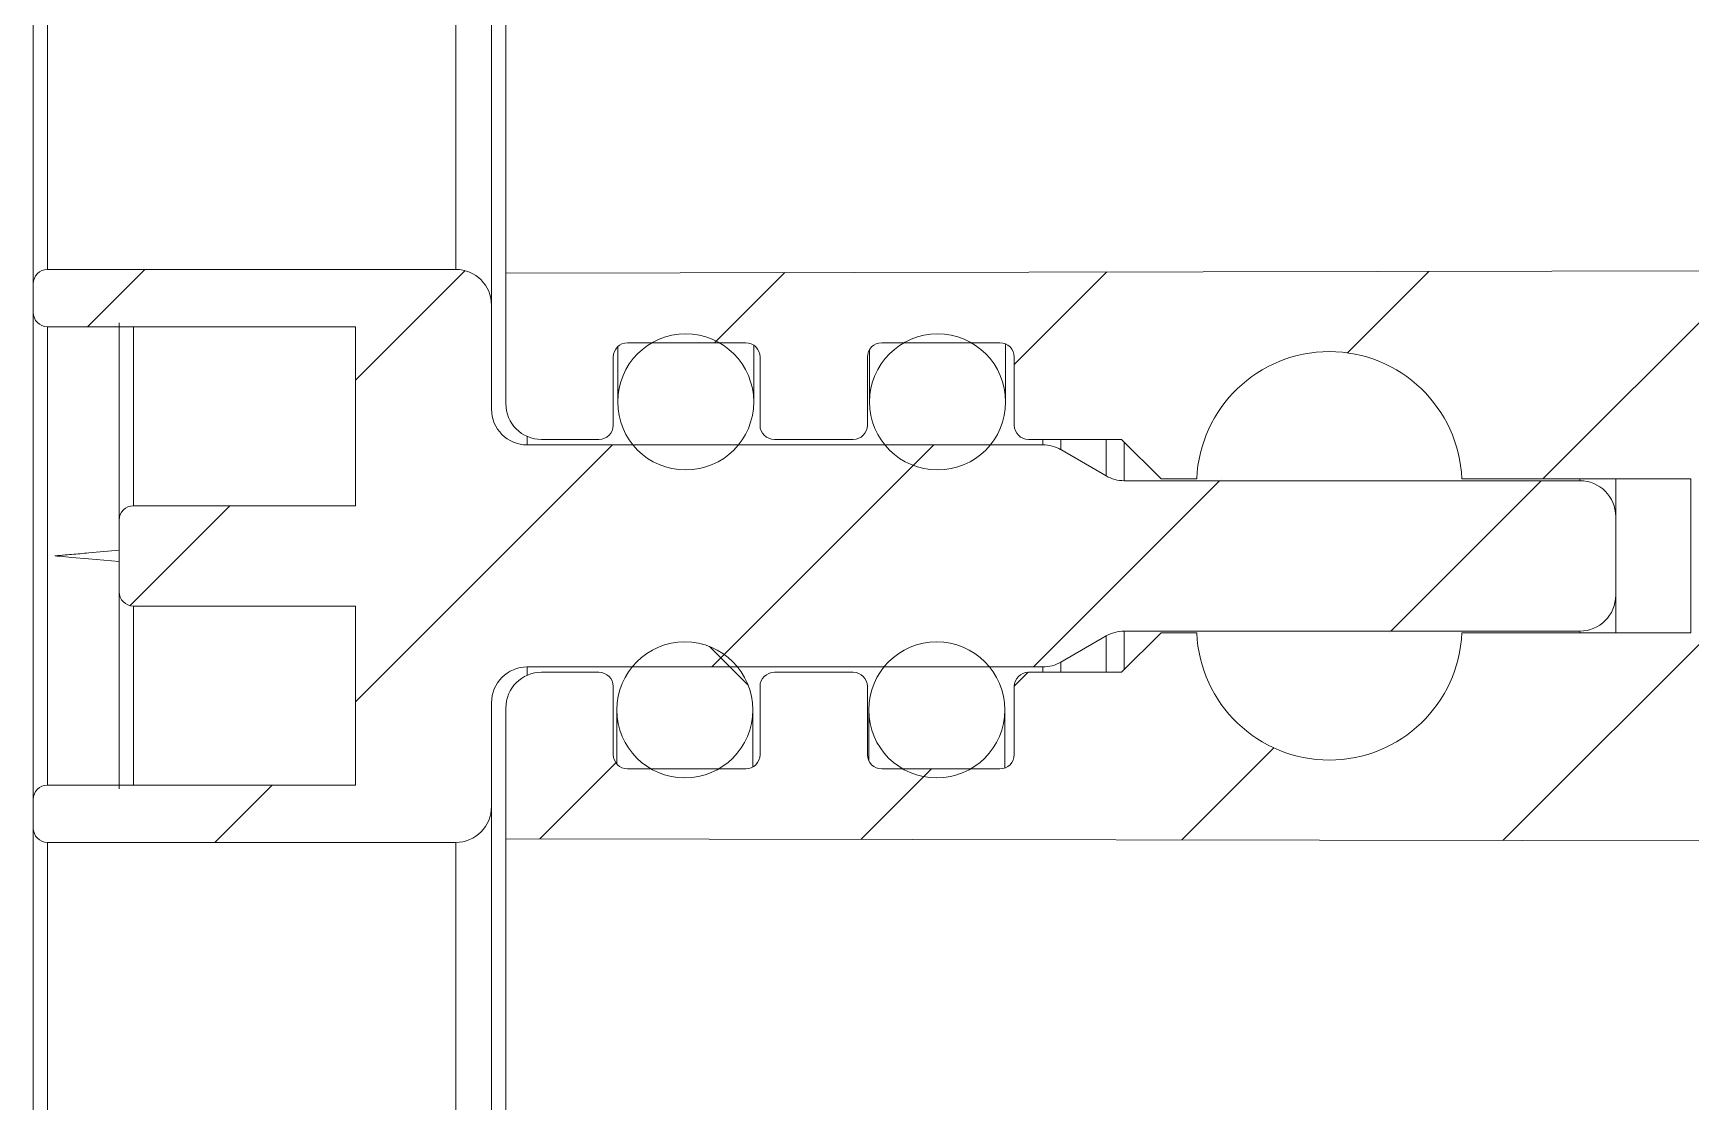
# Model space of a CAD drawing. Extents: x 14808 to 20058, y -13198 to -11680.
# Drawn here: x 16173 to 16184.57, y -12022.44 to -12014.98 of the extents above; entities that cross this region are included whole.
import ezdxf

# ---------------------------------------------------------------- set-up
doc = ezdxf.new("R2010")
doc.units = 0
doc.header["$LTSCALE"] = 7
doc.header["$MEASUREMENT"] = 0
doc.layers.get('0').update_dxf_attribs({"color": 2, "linetype": 'CONTINUOUS'})
pattern_1 = [(45, (16919.7908, -11560.2243), (-1.122532, 1.122532), [])]

msp = doc.modelspace()

# ---------------------------------------------------------------- hatches: boundary and pattern name
at = {"linetype": 'Continuous', "lineweight": 15}
h = msp.add_hatch(dxfattribs=at)
h.set_pattern_fill('ANSI31', scale=0.5, style=0)
h.set_pattern_definition(pattern_1)
edge = h.paths.add_edge_path(flags=0)
edge.add_arc((16184.761, -12017.927), 0.25, 220.5416, 270)
edge.add_line((16184.761, -12018.177), (16198.996, -12018.177))
edge.add_arc((16198.996, -12015.127), 3.05, 270, 360)
edge.add_line((16202.046, -12015.127), (16202.046, -12003.177))
edge.add_arc((16201.946, -12003.177), 0.1, 0, 90)
edge.add_line((16201.946, -12003.077), (16201.483, -12003.077))
edge.add_arc((16201.483, -12002.977), 0.1, 180, 270, ccw=False)
edge.add_line((16201.383, -12002.977), (16201.383, -12002.027))
edge.add_arc((16201.483, -12002.027), 0.1, 90, 180, ccw=False)
edge.add_line((16201.483, -12001.927), (16201.946, -12001.927))
edge.add_arc((16201.946, -12001.827), 0.1, 270, 360)
edge.add_line((16202.046, -12001.827), (16202.046, -12001.027))
edge.add_arc((16201.946, -12001.027), 0.1, 0, 90)
edge.add_line((16201.946, -12000.927), (16201.483, -12000.927))
edge.add_arc((16201.483, -12000.827), 0.1, 180, 270, ccw=False)
edge.add_line((16201.383, -12000.827), (16201.383, -11999.877))
edge.add_arc((16201.483, -11999.877), 0.1, 90, 180, ccw=False)
edge.add_line((16201.483, -11999.777), (16201.946, -11999.777))
edge.add_arc((16201.946, -11999.677), 0.1, 270, 360)
edge.add_line((16202.046, -11999.677), (16202.046, -11999.027))
edge.add_arc((16201.796, -11999.027), 0.25, 0, 90)
edge.add_line((16201.796, -11998.777), (16200.746, -11998.777))
edge.add_line((16200.746, -11998.777), (16200.604, -12015.027))
edge.add_arc((16198.996, -12015.027), 1.608, 260.4385, 360, ccw=False)
edge.add_line((16198.728, -12016.613), (16176.296, -12016.652))
edge.add_line((16176.296, -12016.652), (16176.296, -12017.564))
edge.add_arc((16176.546, -12017.564), 0.25, 180, 270)
edge.add_line((16176.546, -12017.814), (16176.946, -12017.814))
edge.add_arc((16176.946, -12017.714), 0.1, 270, 360)
edge.add_line((16177.046, -12017.714), (16177.046, -12017.239))
edge.add_arc((16177.146, -12017.239), 0.1, 90, 180, ccw=False)
edge.add_line((16177.146, -12017.139), (16177.971, -12017.139))
edge.add_arc((16177.971, -12017.239), 0.1, 0, 90, ccw=False)
edge.add_line((16178.071, -12017.239), (16178.071, -12017.714))
edge.add_arc((16178.171, -12017.714), 0.1, 180, 270)
edge.add_line((16178.171, -12017.814), (16178.721, -12017.814))
edge.add_arc((16178.721, -12017.714), 0.1, 270, 360)
edge.add_line((16178.821, -12017.714), (16178.821, -12017.239))
edge.add_arc((16178.921, -12017.239), 0.1, 90, 180, ccw=False)
edge.add_line((16178.921, -12017.139), (16179.746, -12017.139))
edge.add_arc((16179.746, -12017.239), 0.1, 0, 90, ccw=False)
edge.add_line((16179.846, -12017.239), (16179.846, -12017.714))
edge.add_arc((16179.946, -12017.714), 0.1, 180, 270)
edge.add_line((16179.946, -12017.814), (16180.596, -12017.814))
edge.add_line((16180.596, -12017.814), (16180.871, -12018.089))
edge.add_line((16180.871, -12018.089), (16181.121, -12018.089))
edge.add_arc((16182.046, -12018.127), 0.926, 2.3705, 177.6295, ccw=False)
edge.add_line((16182.971, -12018.089), (16184.571, -12018.089))
h = msp.add_hatch(dxfattribs=at)
h.set_pattern_fill('ANSI31', scale=0.5, style=0)
h.set_pattern_definition(pattern_1)
edge = h.paths.add_edge_path(flags=0)
edge.add_arc((16183.796, -12018.902), 0.25, 270, 360)
edge.add_line((16184.046, -12018.902), (16184.046, -12018.352))
edge.add_arc((16183.796, -12018.352), 0.25, 0, 90)
edge.add_line((16183.796, -12018.102), (16180.613, -12018.102))
edge.add_arc((16180.613, -12017.852), 0.25, 240, 270, ccw=False)
edge.add_line((16180.488, -12018.068), (16180.171, -12017.885))
edge.add_arc((16180.046, -12018.102), 0.25, 60, 90)
edge.add_line((16180.046, -12017.852), (16176.446, -12017.852))
edge.add_arc((16176.446, -12017.602), 0.25, 180, 270, ccw=False)
edge.add_line((16176.196, -12017.602), (16176.196, -12016.877))
edge.add_arc((16175.946, -12016.877), 0.25, 0, 90)
edge.add_line((16175.946, -12016.627), (16173.096, -12016.627))
edge.add_arc((16173.096, -12016.727), 0.1, 90, 180)
edge.add_line((16172.996, -12016.727), (16172.996, -12016.927))
edge.add_arc((16173.096, -12016.927), 0.1, 180, 270)
edge.add_line((16173.096, -12017.027), (16175.246, -12017.027))
edge.add_line((16175.246, -12017.027), (16175.246, -12018.277))
edge.add_line((16175.246, -12018.277), (16173.696, -12018.277))
edge.add_arc((16173.696, -12018.377), 0.1, 90, 180)
edge.add_line((16173.596, -12018.377), (16173.596, -12018.877))
edge.add_arc((16173.696, -12018.877), 0.1, 180, 270)
edge.add_line((16173.696, -12018.977), (16175.246, -12018.977))
edge.add_line((16175.246, -12018.977), (16175.246, -12020.227))
edge.add_line((16175.246, -12020.227), (16173.096, -12020.227))
edge.add_arc((16173.096, -12020.327), 0.1, 90, 180)
edge.add_line((16172.996, -12020.327), (16172.996, -12020.527))
edge.add_arc((16173.096, -12020.527), 0.1, 180, 270)
edge.add_line((16173.096, -12020.627), (16175.946, -12020.627))
edge.add_arc((16175.946, -12020.377), 0.25, 270, 360)
edge.add_line((16176.196, -12020.377), (16176.196, -12019.652))
edge.add_arc((16176.446, -12019.652), 0.25, 90, 180, ccw=False)
edge.add_line((16176.446, -12019.402), (16180.046, -12019.402))
edge.add_arc((16180.046, -12019.152), 0.25, 270, 300)
edge.add_line((16180.171, -12019.368), (16180.488, -12019.185))
edge.add_arc((16180.613, -12019.402), 0.25, 90, 120, ccw=False)
edge.add_line((16180.613, -12019.152), (16183.796, -12019.152))
h = msp.add_hatch(dxfattribs=at)
h.set_pattern_fill('ANSI31', scale=0.5, style=0)
h.set_pattern_definition(pattern_1)
edge = h.paths.add_edge_path(flags=0)
edge.add_arc((16184.761, -12019.327), 0.25, 90, 139.4584)
edge.add_line((16184.571, -12019.164), (16182.971, -12019.164))
edge.add_arc((16182.046, -12019.126), 0.926, 182.3705, 357.6295, ccw=False)
edge.add_line((16181.121, -12019.164), (16180.871, -12019.164))
edge.add_line((16180.871, -12019.164), (16180.596, -12019.439))
edge.add_line((16180.596, -12019.439), (16179.946, -12019.439))
edge.add_arc((16179.946, -12019.539), 0.1, 90, 180)
edge.add_line((16179.846, -12019.539), (16179.846, -12020.014))
edge.add_arc((16179.746, -12020.014), 0.1, 270, 360, ccw=False)
edge.add_line((16179.746, -12020.114), (16178.921, -12020.114))
edge.add_arc((16178.921, -12020.014), 0.1, 180, 270, ccw=False)
edge.add_line((16178.821, -12020.014), (16178.821, -12019.539))
edge.add_arc((16178.721, -12019.539), 0.1, 0, 90)
edge.add_line((16178.721, -12019.439), (16178.171, -12019.439))
edge.add_arc((16178.171, -12019.539), 0.1, 90, 180)
edge.add_line((16178.071, -12019.539), (16178.071, -12020.014))
edge.add_arc((16177.971, -12020.014), 0.1, 270, 360, ccw=False)
edge.add_line((16177.971, -12020.114), (16177.146, -12020.114))
edge.add_arc((16177.146, -12020.014), 0.1, 180, 270, ccw=False)
edge.add_line((16177.046, -12020.014), (16177.046, -12019.539))
edge.add_arc((16176.946, -12019.539), 0.1, 0, 90)
edge.add_line((16176.946, -12019.439), (16176.546, -12019.439))
edge.add_arc((16176.546, -12019.689), 0.25, 90, 180)
edge.add_line((16176.296, -12019.689), (16176.296, -12020.602))
edge.add_line((16176.296, -12020.602), (16198.728, -12020.641))
edge.add_arc((16198.996, -12022.227), 1.608, 0, 99.5615, ccw=False)
edge.add_line((16200.604, -12022.227), (16200.746, -12038.477))
edge.add_line((16200.746, -12038.477), (16201.796, -12038.477))
edge.add_arc((16201.796, -12038.227), 0.25, 270, 360)
edge.add_line((16202.046, -12038.227), (16202.046, -12037.577))
edge.add_arc((16201.946, -12037.577), 0.1, 0, 90)
edge.add_line((16201.946, -12037.477), (16201.483, -12037.477))
edge.add_arc((16201.483, -12037.377), 0.1, 180, 270, ccw=False)
edge.add_line((16201.383, -12037.377), (16201.383, -12036.427))
edge.add_arc((16201.483, -12036.427), 0.1, 90, 180, ccw=False)
edge.add_line((16201.483, -12036.327), (16201.946, -12036.327))
edge.add_arc((16201.946, -12036.227), 0.1, 270, 360)
edge.add_line((16202.046, -12036.227), (16202.046, -12035.427))
edge.add_arc((16201.946, -12035.427), 0.1, 0, 90)
edge.add_line((16201.946, -12035.327), (16201.483, -12035.327))
edge.add_arc((16201.483, -12035.227), 0.1, 180, 270, ccw=False)
edge.add_line((16201.383, -12035.227), (16201.383, -12034.277))
edge.add_arc((16201.483, -12034.277), 0.1, 90, 180, ccw=False)
edge.add_line((16201.483, -12034.177), (16201.946, -12034.177))
edge.add_arc((16201.946, -12034.077), 0.1, 270, 360)
edge.add_line((16202.046, -12034.077), (16202.046, -12022.127))
edge.add_arc((16198.996, -12022.127), 3.05, 0, 90)
edge.add_line((16198.996, -12019.077), (16184.761, -12019.077))
at = {"linetype": 'Continuous', "lineweight": 0}
h = msp.add_hatch(dxfattribs=at)
h.set_pattern_fill('ANSI31', scale=0.5, angle=90, style=0)
h.set_pattern_definition([(135, (16919.7908, -11560.2243), (-1.122532, -1.122532), [])])
edge = h.paths.add_edge_path(flags=0)
edge.add_arc((16177.546, -12019.702), 0.475, 0, 360)

# ---------------------------------------------------------------- linework, layer by layer
at = {"color": 7, "linetype": 'Continuous', "lineweight": 15}
for p, q in [((16176.296, -12013.602), (16176.296, -12016.652)), ((16173.096, -12016.627), (16173.096, -12013.627)), ((16175.946, -12013.627), (16175.946, -12016.627)), ((16198.728, -12016.613), (16176.296, -12016.652)), ((16172.996, -12016.927), (16172.996, -12016.727)), ((16175.946, -12016.627), (16173.096, -12016.627)), ((16176.296, -12016.652), (16176.296, -12017.564)), ((16176.196, -12017.602), (16176.196, -12016.877)), ((16175.246, -12017.027), (16173.096, -12017.027)), ((16173.096, -12017.027), (16173.096, -12020.227)), ((16173.696, -12018.277), (16173.696, -12017.027)), ((16175.246, -12018.277), (16175.246, -12017.027)), ((16177.077, -12017.167), (16177.077, -12017.552)), ((16177.146, -12017.139), (16177.971, -12017.139)), ((16178.027, -12017.552), (16178.027, -12017.157)), ((16178.836, -12017.186), (16178.836, -12017.552)), ((16178.921, -12017.139), (16179.746, -12017.139)), ((16179.786, -12017.552), (16179.786, -12017.148)), ((16177.046, -12017.714), (16177.046, -12017.239)), ((16178.071, -12017.239), (16178.071, -12017.714)), ((16178.821, -12017.714), (16178.821, -12017.239)), ((16179.846, -12017.239), (16179.846, -12017.714)), ((16180.046, -12017.852), (16176.446, -12017.852)), ((16176.546, -12017.814), (16176.946, -12017.814)), ((16178.171, -12017.814), (16178.721, -12017.814)), ((16179.946, -12017.814), (16180.596, -12017.814)), ((16180.488, -12018.068), (16180.171, -12017.885)), ((16180.596, -12017.814), (16180.871, -12018.089)), ((16183.796, -12018.102), (16180.613, -12018.102)), ((16180.871, -12018.089), (16181.121, -12018.089)), ((16182.971, -12018.089), (16184.571, -12018.089)), ((16183.796, -12018.089), (16183.796, -12018.102)), ((16184.571, -12018.089), (16184.571, -12019.164)), ((16175.246, -12018.277), (16173.696, -12018.277)), ((16184.046, -12018.902), (16184.046, -12018.352)), ((16173.596, -12018.877), (16173.596, -12018.377)), ((16173.696, -12018.977), (16175.246, -12018.977)), ((16173.696, -12020.227), (16173.696, -12018.977)), ((16175.246, -12020.227), (16175.246, -12018.977)), ((16180.613, -12019.152), (16183.796, -12019.152)), ((16183.796, -12019.152), (16183.796, -12019.164)), ((16180.171, -12019.368), (16180.488, -12019.185)), ((16180.871, -12019.164), (16180.596, -12019.439)), ((16181.121, -12019.164), (16180.871, -12019.164)), ((16184.571, -12019.164), (16182.971, -12019.164)), ((16176.446, -12019.402), (16180.046, -12019.402)), ((16176.946, -12019.439), (16176.546, -12019.439)), ((16178.721, -12019.439), (16178.171, -12019.439)), ((16180.596, -12019.439), (16179.946, -12019.439)), ((16177.046, -12020.014), (16177.046, -12019.539)), ((16178.071, -12019.539), (16178.071, -12020.014)), ((16178.821, -12020.014), (16178.821, -12019.539)), ((16179.846, -12019.539), (16179.846, -12020.014)), ((16176.196, -12020.377), (16176.196, -12019.652)), ((16176.296, -12019.689), (16176.296, -12020.602)), ((16177.071, -12019.702), (16177.071, -12020.08)), ((16178.021, -12020.101), (16178.021, -12019.702)), ((16178.83, -12019.702), (16178.83, -12020.056)), ((16179.78, -12020.108), (16179.78, -12019.702)), ((16177.971, -12020.114), (16177.146, -12020.114)), ((16179.746, -12020.114), (16178.921, -12020.114)), ((16173.096, -12020.227), (16175.246, -12020.227)), ((16172.996, -12020.527), (16172.996, -12020.327)), ((16173.096, -12020.627), (16175.946, -12020.627)), ((16173.096, -12023.627), (16173.096, -12020.627)), ((16175.946, -12020.627), (16175.946, -12023.627)), ((16176.296, -12020.602), (16176.296, -12023.652)), ((16176.296, -12020.602), (16198.728, -12020.641))]:
    msp.add_line(p, q, dxfattribs=at)
at = {"color": 8, "linetype": 'Continuous', "lineweight": 15}
for p, q in [((16176.446, -12017.852), (16176.446, -12017.793)), ((16180.046, -12017.814), (16180.046, -12017.852)), ((16180.171, -12017.885), (16180.171, -12017.814)), ((16180.488, -12017.814), (16180.488, -12018.068)), ((16180.613, -12018.102), (16180.613, -12017.831)), ((16180.613, -12019.422), (16180.613, -12019.152)), ((16180.488, -12019.185), (16180.488, -12019.439)), ((16180.171, -12019.439), (16180.171, -12019.368)), ((16176.446, -12019.46), (16176.446, -12019.402)), ((16180.046, -12019.402), (16180.046, -12019.439))]:
    msp.add_line(p, q, dxfattribs=at)
at = {"color": 7, "linetype": 'Continuous', "lineweight": 15, "flags": 128}
msp.add_lwpolyline([(16173.596, -12018.666), (16173.383, -12018.648), (16173.264, -12018.637), (16173.205, -12018.632), (16173.175, -12018.629), (16173.16, -12018.628), (16173.153, -12018.627), (16173.149, -12018.627), (16173.147, -12018.627), (16173.146, -12018.627), (16173.146, -12018.627), (16173.146, -12018.627), (16173.146, -12018.627), (16173.146, -12018.627), (16173.146, -12018.627), (16173.146, -12018.627)], dxfattribs=at)
at = {"color": 7, "linetype": 'Continuous', "lineweight": 15}
for centre in [(16177.552, -12017.552), (16179.311, -12017.552), (16177.546, -12019.702), (16179.305, -12019.702)]:
    msp.add_circle(centre, 0.475, dxfattribs=at)
for centre, radius, start, end in [((16173.096, -12016.727), 0.1, 90, 180), ((16175.946, -12016.877), 0.25, 0, 90), ((16173.096, -12016.927), 0.1, 180, 270), ((16177.146, -12017.239), 0.1, 90, 180), ((16177.971, -12017.239), 0.1, 0, 90), ((16178.921, -12017.239), 0.1, 90, 180), ((16179.746, -12017.239), 0.1, 0, 90), ((16182.046, -12018.127), 0.926, 2.3705, 177.6295), ((16176.446, -12017.602), 0.25, 180, 270), ((16176.546, -12017.564), 0.25, 180, 270), ((16176.946, -12017.714), 0.1, 270, 0), ((16178.171, -12017.714), 0.1, 180, 270), ((16178.721, -12017.714), 0.1, 270, 0), ((16179.946, -12017.714), 0.1, 180, 270), ((16180.046, -12018.102), 0.25, 60, 90), ((16180.613, -12017.852), 0.25, 240, 270), ((16183.796, -12018.352), 0.25, 0, 90), ((16173.696, -12018.377), 0.1, 90, 180), ((16173.696, -12018.877), 0.1, 180, 270), ((16183.796, -12018.902), 0.25, 270, 0), ((16180.613, -12019.402), 0.25, 90, 120), ((16182.046, -12019.126), 0.926, 182.3705, 357.6295), ((16180.046, -12019.152), 0.25, 270, 300), ((16176.446, -12019.652), 0.25, 90, 180), ((16176.546, -12019.689), 0.25, 90, 180), ((16176.946, -12019.539), 0.1, 0, 90), ((16178.171, -12019.539), 0.1, 90, 180), ((16178.721, -12019.539), 0.1, 0, 90), ((16179.946, -12019.539), 0.1, 90, 180), ((16177.146, -12020.014), 0.1, 180, 270), ((16177.971, -12020.014), 0.1, 270, 0), ((16178.921, -12020.014), 0.1, 180, 270), ((16179.746, -12020.014), 0.1, 270, 0), ((16173.096, -12020.327), 0.1, 90, 180), ((16175.946, -12020.377), 0.25, 270, 0), ((16173.096, -12020.527), 0.1, 180, 270)]:
    msp.add_arc(centre, radius, start, end, dxfattribs=at)
for points, knots in [([(16176.196, -12016.877), (16176.196, -12016.853), (16176.196, -12016.817), (16176.196, -12016.599), (16176.196, -12016.373), (16176.196, -12016.094), (16176.196, -12015.687), (16176.196, -12015.127), (16176.196, -12014.567), (16176.196, -12014.159), (16176.196, -12013.881), (16176.196, -12013.654), (16176.196, -12013.437), (16176.196, -12013.4), (16176.196, -12013.377)], [0, 0, 0, 0, 0.119721, 0.184836, 0.25, 0.315115, 0.380279, 0.5, 0.619721, 0.684836, 0.75, 0.815115, 0.880279, 1, 1, 1, 1]), ([(16172.996, -12016.727), (16172.996, -12016.705), (16172.996, -12016.672), (16172.996, -12016.473), (16172.996, -12016.266), (16172.996, -12016.011), (16172.996, -12015.639), (16172.996, -12015.127), (16172.996, -12014.615), (16172.996, -12014.242), (16172.996, -12013.987), (16172.996, -12013.781), (16172.996, -12013.581), (16172.996, -12013.548), (16172.996, -12013.527)], [0, 0, 0, 0, 0.119721, 0.184834, 0.25, 0.315113, 0.380279, 0.5, 0.619721, 0.684834, 0.75, 0.815113, 0.880279, 1, 1, 1, 1]), ([(16172.996, -12016.827), (16172.996, -12016.851), (16172.996, -12016.888), (16172.996, -12017.112), (16172.996, -12017.345), (16172.996, -12017.631), (16172.996, -12018.051), (16172.996, -12018.627), (16172.996, -12019.203), (16172.996, -12019.622), (16172.996, -12019.909), (16172.996, -12020.141), (16172.996, -12020.365), (16172.996, -12020.403), (16172.996, -12020.427)], [0, 0, 0, 0, 0.119721, 0.184885, 0.25, 0.315163, 0.380279, 0.5, 0.619721, 0.684885, 0.75, 0.815163, 0.880279, 1, 1, 1, 1]), ([(16173.596, -12018.377), (16173.596, -12018.334), (16173.596, -12018.267), (16173.596, -12017.86), (16173.596, -12017.473), (16173.596, -12017.147), (16173.596, -12017.001)], [0, 0, 0, 0, 0.394311, 0.606576, 0.823346, 1, 1, 1, 1]), ([(16184.046, -12018.352), (16184.046, -12018.328), (16184.046, -12018.302), (16184.046, -12018.101), (16184.046, -12018.089)], [0, 0, 0, 0, 0.939073, 1, 1, 1, 1]), ([(16173.146, -12018.627), (16173.146, -12018.627), (16173.146, -12018.627), (16173.146, -12018.627), (16173.146, -12018.627), (16173.146, -12018.627), (16173.147, -12018.627), (16173.148, -12018.627), (16173.15, -12018.626), (16173.154, -12018.626), (16173.163, -12018.625), (16173.18, -12018.624), (16173.215, -12018.621), (16173.284, -12018.615), (16173.414, -12018.603), (16173.525, -12018.594), (16173.596, -12018.587)], [0, 0, 0, 0, 0.000129, 0.000256, 0.000512, 0.001024, 0.002048, 0.004097, 0.008195, 0.016391, 0.032791, 0.065615, 0.131363, 0.263259, 0.528664, 1, 1, 1, 1]), ([(16173.596, -12020.252), (16173.596, -12020.106), (16173.596, -12019.78), (16173.596, -12019.394), (16173.596, -12018.986), (16173.596, -12018.92), (16173.596, -12018.877)], [0, 0, 0, 0, 0.176654, 0.393424, 0.605689, 1, 1, 1, 1]), ([(16184.046, -12019.164), (16184.046, -12019.152), (16184.046, -12018.951), (16184.046, -12018.926), (16184.046, -12018.902)], [0, 0, 0, 0, 0.060927, 1, 1, 1, 1]), ([(16176.196, -12023.877), (16176.196, -12023.853), (16176.196, -12023.817), (16176.196, -12023.599), (16176.196, -12023.373), (16176.196, -12023.094), (16176.196, -12022.687), (16176.196, -12022.127), (16176.196, -12021.567), (16176.196, -12021.159), (16176.196, -12020.881), (16176.196, -12020.654), (16176.196, -12020.437), (16176.196, -12020.4), (16176.196, -12020.377)], [0, 0, 0, 0, 0.119721, 0.184836, 0.25, 0.315115, 0.380279, 0.5, 0.619721, 0.684836, 0.75, 0.815115, 0.880279, 1, 1, 1, 1]), ([(16172.996, -12023.727), (16172.996, -12023.705), (16172.996, -12023.672), (16172.996, -12023.473), (16172.996, -12023.266), (16172.996, -12023.011), (16172.996, -12022.639), (16172.996, -12022.127), (16172.996, -12021.615), (16172.996, -12021.242), (16172.996, -12020.987), (16172.996, -12020.781), (16172.996, -12020.581), (16172.996, -12020.548), (16172.996, -12020.527)], [0, 0, 0, 0, 0.119721, 0.184834, 0.25, 0.315113, 0.380279, 0.5, 0.619721, 0.684834, 0.75, 0.815113, 0.880279, 1, 1, 1, 1])]:
    msp.add_open_spline(points, degree=3, knots=knots, dxfattribs=at)

doc.saveas('drawing.dxf')
